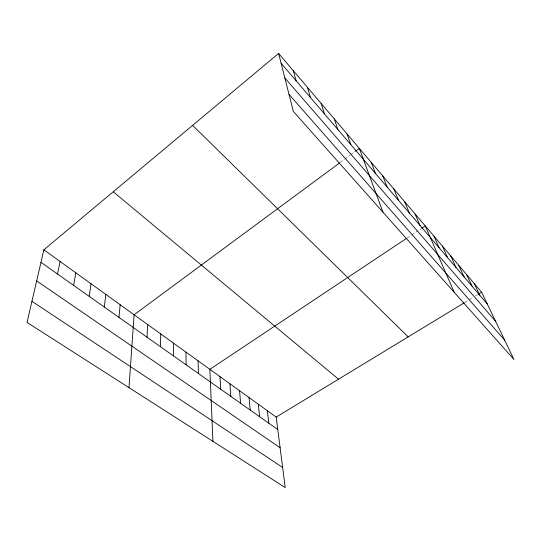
<?xml version="1.0" encoding="UTF-8"?>
<svg xmlns="http://www.w3.org/2000/svg" width="541" height="541" viewBox="0 0 541 541"><rect width="100%" height="100%" fill="white"/><g stroke="black" fill="none" stroke-linecap="round" stroke-linejoin="round"><path stroke-width="0.41" stroke-dasharray="2.71 2.03" d="M340.303 162.408L344.265 159.48M344.921 158.993L350.162 155.125M350.811 154.645L354.74 151.744M407.103 237.986L411.261 235.22M411.958 234.753L421.054 228.701M465.023 302.331L468.52 300.208M469.209 299.788L472.665 297.692M475.424 296.015L477.493 294.757"/><path stroke-width="0.81" d="M173.445 355.863L173.553 343.177M160.413 346.666L160.772 333.973M147.01 337.199L147.625 324.505M128.995 387.647L134.094 314.761L339.64 162.902M118.986 317.411L120.163 304.732M104.332 307.072L105.82 294.399M89.231 296.4L91.037 283.755M73.65 285.405L75.801 272.786M57.569 274.05L60.085 261.465M43.868 249.793L27.05 322.443L285.215 487.569L276.187 417.084L43.868 249.793L278.622 53.431L481.639 292.235L513.95 359.501L293.344 111.419L278.622 53.431M355.396 151.257L359.319 148.356L382.994 212.241M406.413 238.446L209.854 369.32L212.938 441.341M421.75 228.234L425.246 225.908L454.298 292.417M276.187 417.084L464.313 302.764M478.19 294.338L481.639 292.235M31.939 301.317L282.639 467.465M36.666 280.914L280.116 447.752M40.967 262.331L277.776 429.527M113.245 191.764L338.551 379.187M192.61 125.377L408.178 336.881M288.995 94.296L504.652 340.154M284.85 77.965L495.603 321.307M281.117 63.263L487.285 303.995M474.187 283.47L479.766 295.21M466.545 274.483L472.05 286.196M458.707 265.266L464.131 276.951M450.667 255.805L456.002 267.464M442.416 246.101L447.657 257.719M433.95 236.14L439.089 247.717M415.109 213.979L420.012 225.441M404.654 201.685L409.415 213.066M393.868 188.992L398.474 200.285M382.724 175.886L387.167 187.085M371.214 162.347L375.474 173.438M347.018 133.884L350.872 144.704M334.291 118.912L337.915 129.576M321.111 103.412L324.485 113.894M307.457 87.351L310.561 97.637M293.303 70.702L296.116 80.771M267.335 410.714L268.796 423.19M258.287 404.201L259.619 416.705M249.036 397.54L250.226 410.071M239.575 390.724L240.61 403.288M229.898 383.752L230.777 396.343M219.991 376.624L220.708 389.229M198.08 360.84L198.419 373.493M185.989 352.13L186.104 364.803"/></g></svg>
